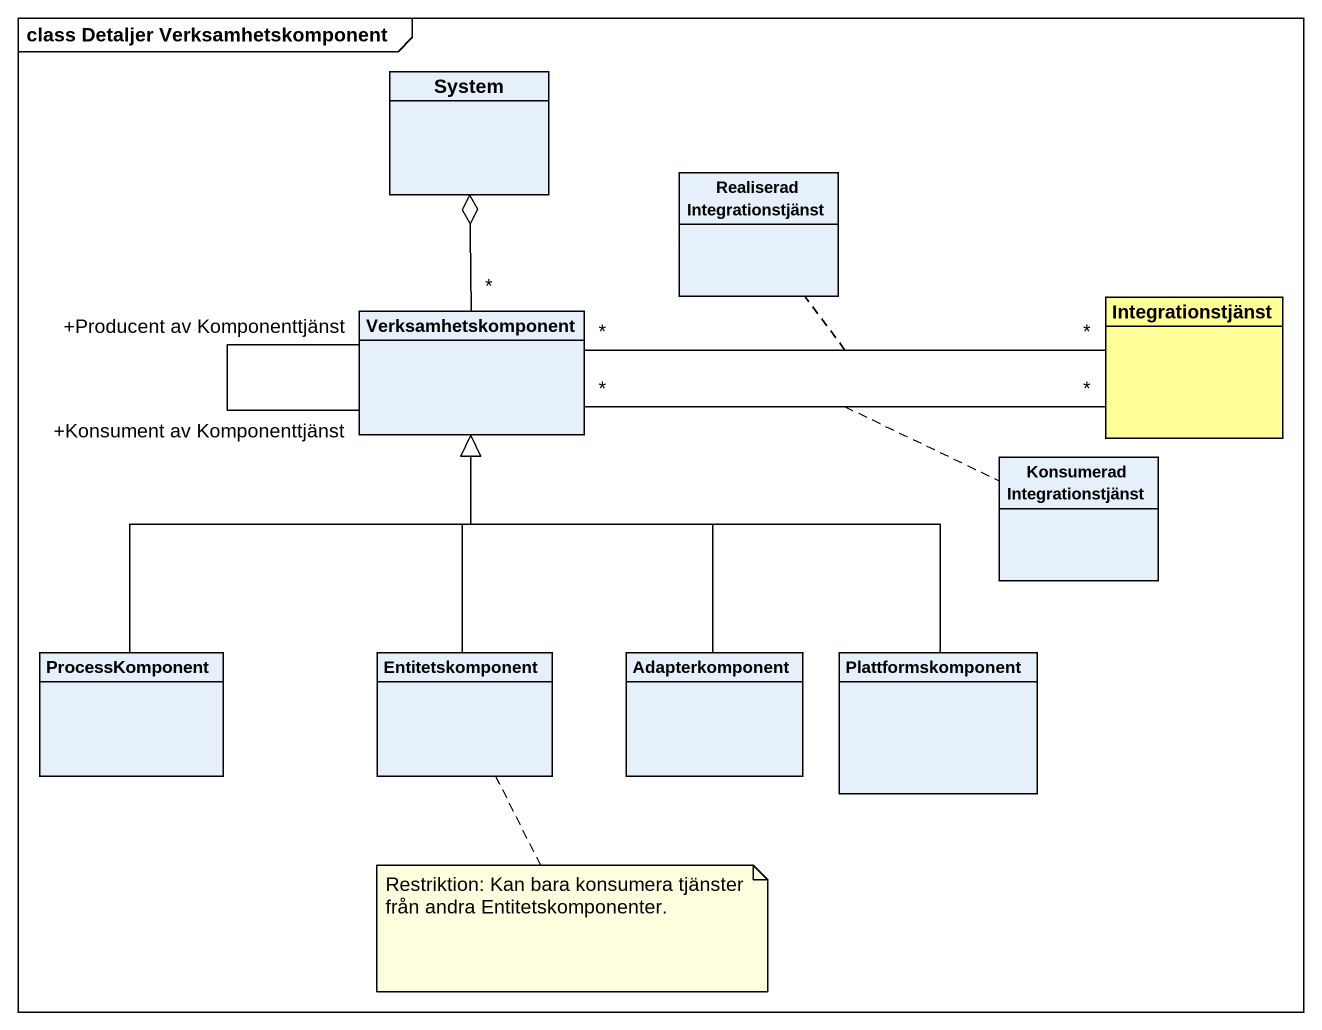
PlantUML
@startuml
mainframe class Detaljer Verksamhetskomponent
hide circle
hide empty members
class System
class "Realiserad Integrationstjänst" as Realiserad
class Integrationstjänst #FFFE99
class Verksamhetskomponent
class "Konsumerad Integrationstjänst" as Konsumerad
class ProcessKomponent
class Entitetskomponent
class Adapterkomponent
class Plattformskomponent
Verksamhetskomponent "*" -up-o System
Verksamhetskomponent "*" -right- "*" Integrationstjänst
(Verksamhetskomponent, Integrationstjänst) .. Realiserad
Verksamhetskomponent "*" -right- "*" Integrationstjänst
(Verksamhetskomponent, Integrationstjänst) .. Konsumerad
Verksamhetskomponent "+Producent av Komponenttjänst" -- "+Konsument av Komponenttjänst" Verksamhetskomponent
ProcessKomponent -up-|> Verksamhetskomponent
Entitetskomponent -up-|> Verksamhetskomponent
Adapterkomponent -up-|> Verksamhetskomponent
Plattformskomponent -up-|> Verksamhetskomponent
note bottom of Entitetskomponent : Restriktion: Kan bara konsumera tjänster från andra Entitetskomponenter.
@enduml
